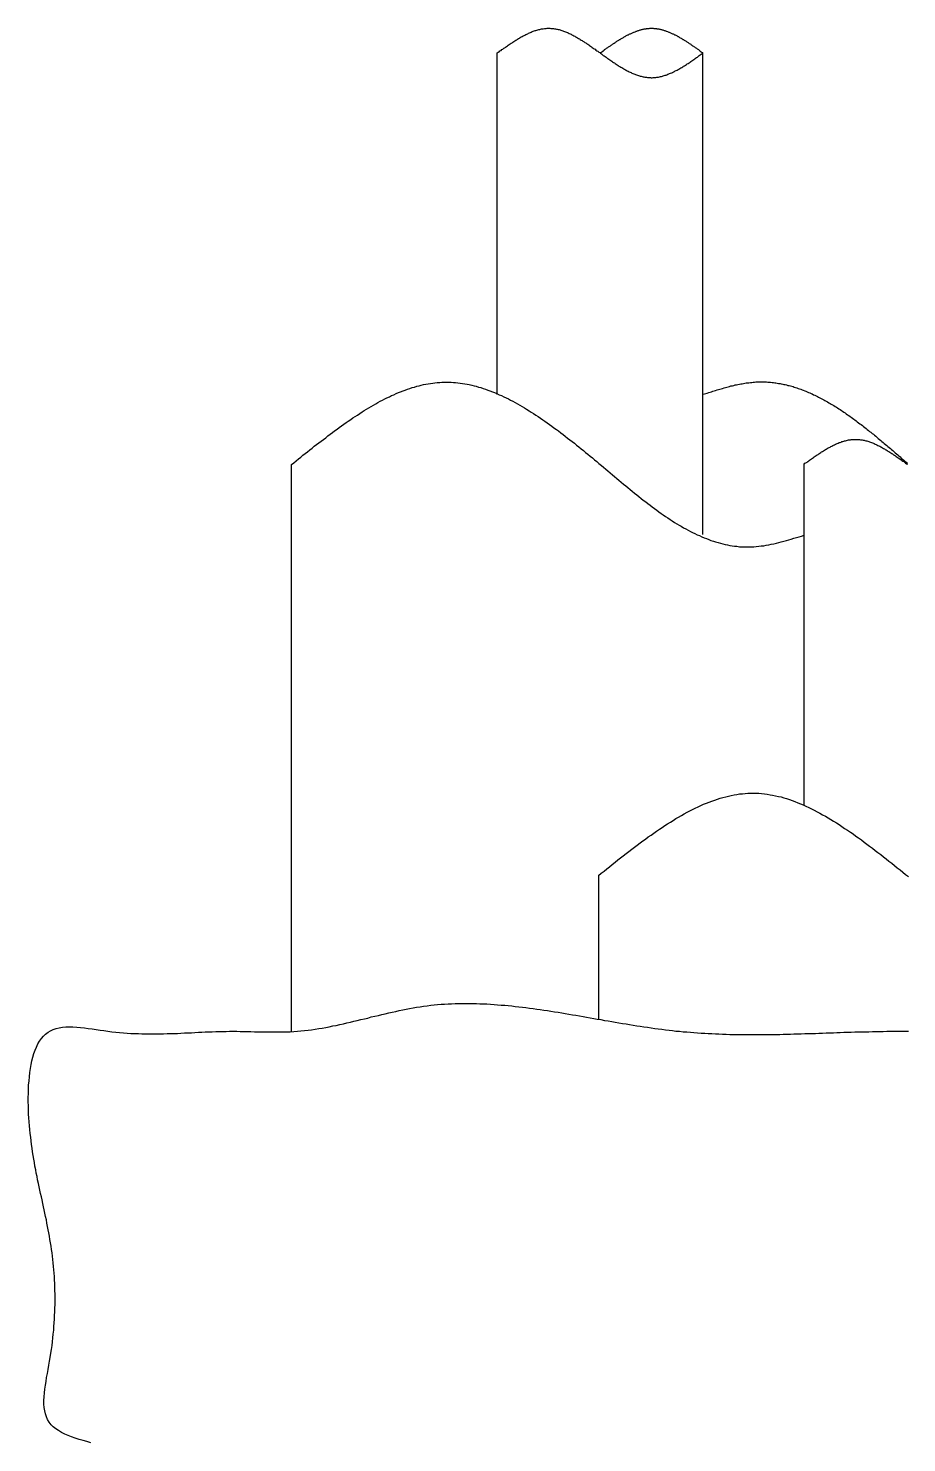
# Model space of a CAD drawing. Extents: x 443 to 1217, y -1921 to -677.
# Drawn here: x 570.58 to 577.51, y -735.54 to -724.38 of the extents above; entities that cross this region are included whole.
import ezdxf

# ---------------------------------------------------------------- set-up
doc = ezdxf.new("R2010")
doc.units = 0
doc.header["$MEASUREMENT"] = 0
doc.layers.add('3', color=8, linetype='CONTINUOUS')
doc.layers.add('5', color=7, linetype='CONTINUOUS')

msp = doc.modelspace()

# ---------------------------------------------------------------- linework, layer by layer
at = {"layer": '3', "color": 3}
for p, q in [((573.395, -732.159), (573.423, -732.153)), ((573.423, -732.153), (573.451, -732.146)), ((573.451, -732.146), (573.478, -732.141)), ((573.478, -732.141), (573.505, -732.134)), ((573.505, -732.134), (573.533, -732.129)), ((573.533, -732.129), (573.561, -732.123)), ((573.561, -732.123), (573.588, -732.118)), ((573.588, -732.118), (573.615, -732.114)), ((573.615, -732.114), (573.643, -732.108)), ((573.643, -732.108), (573.671, -732.104)), ((573.671, -732.104), (573.698, -732.1)), ((573.698, -732.1), (573.725, -732.096)), ((573.725, -732.096), (573.754, -732.093)), ((573.754, -732.093), (573.781, -732.09)), ((573.781, -732.09), (573.809, -732.087)), ((573.809, -732.087), (573.837, -732.085)), ((573.837, -732.085), (573.864, -732.083)), ((573.864, -732.083), (573.892, -732.082)), ((573.892, -732.082), (573.919, -732.08)), ((573.919, -732.08), (573.948, -732.079)), ((573.948, -732.079), (573.975, -732.079)), ((573.975, -732.079), (574.003, -732.078)), ((574.003, -732.078), (574.031, -732.078)), ((574.031, -732.078), (574.059, -732.078)), ((574.059, -732.078), (574.086, -732.079)), ((574.086, -732.079), (574.115, -732.079)), ((574.115, -732.079), (574.143, -732.08)), ((574.143, -732.08), (574.17, -732.081)), ((574.17, -732.081), (574.198, -732.082)), ((574.198, -732.082), (574.226, -732.084)), ((574.226, -732.084), (574.254, -732.086)), ((574.254, -732.086), (574.282, -732.088)), ((574.282, -732.088), (574.31, -732.091)), ((574.31, -732.091), (574.338, -732.093)), ((574.338, -732.093), (574.366, -732.095)), ((574.366, -732.095), (574.395, -732.098)), ((574.395, -732.098), (574.422, -732.102)), ((574.422, -732.102), (574.45, -732.105)), ((574.45, -732.105), (574.479, -732.108)), ((574.479, -732.108), (574.506, -732.111)), ((574.506, -732.111), (574.534, -732.115)), ((574.534, -732.115), (574.562, -732.119)), ((574.562, -732.119), (574.591, -732.122)), ((574.591, -732.122), (574.619, -732.127)), ((574.619, -732.127), (574.646, -732.131)), ((574.646, -732.131), (574.675, -732.135)), ((574.675, -732.135), (574.703, -732.14)), ((574.703, -732.14), (574.731, -732.144)), ((574.731, -732.144), (574.76, -732.148)), ((574.76, -732.148), (574.788, -732.153)), ((574.788, -732.153), (574.815, -732.157)), ((570.822, -732.27), (570.848, -732.266)), ((570.848, -732.266), (570.875, -732.264)), ((570.875, -732.264), (570.903, -732.263)), ((570.903, -732.263), (570.931, -732.264)), ((570.931, -732.264), (570.96, -732.265)), ((570.96, -732.265), (570.99, -732.267)), ((572.927, -732.267), (572.954, -732.262)), ((572.954, -732.262), (572.982, -732.256)), ((572.982, -732.256), (573.009, -732.251)), ((573.009, -732.251), (573.037, -732.244)), ((573.037, -732.244), (573.065, -732.239)), ((573.065, -732.239), (573.092, -732.232)), ((573.092, -732.232), (573.121, -732.226)), ((573.121, -732.226), (573.148, -732.219)), ((573.148, -732.219), (573.175, -732.213)), ((573.175, -732.213), (573.203, -732.206)), ((573.203, -732.206), (573.231, -732.2)), ((573.231, -732.2), (573.258, -732.193)), ((573.258, -732.193), (573.285, -732.185)), ((573.285, -732.185), (573.314, -732.179)), ((573.314, -732.179), (573.341, -732.172)), ((573.341, -732.172), (573.368, -732.166)), ((573.368, -732.166), (573.395, -732.159)), ((574.815, -732.157), (574.844, -732.163)), ((574.844, -732.163), (574.872, -732.167)), ((574.872, -732.167), (574.9, -732.171)), ((574.9, -732.171), (574.929, -732.177)), ((574.929, -732.177), (574.957, -732.181)), ((574.957, -732.181), (574.985, -732.187)), ((574.985, -732.187), (575.013, -732.191)), ((575.013, -732.191), (575.041, -732.196)), ((575.041, -732.196), (575.069, -732.202)), ((575.069, -732.202), (575.098, -732.206)), ((575.098, -732.206), (575.126, -732.212)), ((575.126, -732.212), (575.154, -732.216)), ((575.154, -732.216), (575.183, -732.221)), ((575.183, -732.221), (575.211, -732.226)), ((575.211, -732.226), (575.239, -732.23)), ((575.239, -732.23), (575.268, -732.236)), ((575.268, -732.236), (575.296, -732.24)), ((575.296, -732.24), (575.323, -732.244)), ((575.323, -732.244), (575.352, -732.25)), ((575.352, -732.25), (575.38, -732.254)), ((575.38, -732.254), (575.408, -732.258)), ((575.408, -732.258), (575.437, -732.263)), ((575.437, -732.263), (575.465, -732.266)), ((575.465, -732.266), (575.493, -732.27)), ((570.654, -732.398), (570.667, -732.376)), ((570.667, -732.376), (570.682, -732.355)), ((570.682, -732.355), (570.698, -732.337)), ((570.698, -732.337), (570.715, -732.321)), ((570.715, -732.321), (570.734, -732.306)), ((570.734, -732.306), (570.754, -732.294)), ((570.754, -732.294), (570.775, -732.285)), ((570.775, -732.285), (570.798, -732.276)), ((570.798, -732.276), (570.822, -732.27)), ((570.99, -732.267), (571.021, -732.27)), ((571.021, -732.27), (571.051, -732.275)), ((571.051, -732.275), (571.082, -732.279)), ((571.082, -732.279), (571.113, -732.284)), ((571.113, -732.284), (571.145, -732.288)), ((571.145, -732.288), (571.175, -732.292)), ((571.175, -732.292), (571.207, -732.297)), ((571.207, -732.297), (571.237, -732.301)), ((571.237, -732.301), (571.268, -732.304)), ((571.268, -732.304), (571.298, -732.308)), ((571.298, -732.308), (571.329, -732.31)), ((571.329, -732.31), (571.358, -732.312)), ((571.358, -732.312), (571.388, -732.314)), ((571.388, -732.314), (571.417, -732.315)), ((571.417, -732.315), (571.447, -732.316)), ((571.447, -732.316), (571.475, -732.317)), ((571.475, -732.317), (571.504, -732.318)), ((571.504, -732.318), (571.533, -732.318)), ((571.533, -732.318), (571.561, -732.318)), ((571.561, -732.318), (571.589, -732.318)), ((571.589, -732.318), (571.618, -732.317)), ((571.618, -732.317), (571.645, -732.317)), ((571.645, -732.317), (571.673, -732.316)), ((571.673, -732.316), (571.701, -732.315)), ((571.701, -732.315), (571.729, -732.315)), ((571.729, -732.315), (571.756, -732.314)), ((571.756, -732.314), (571.783, -732.312)), ((571.783, -732.312), (571.811, -732.311)), ((571.811, -732.311), (571.838, -732.31)), ((571.838, -732.31), (571.866, -732.309)), ((571.866, -732.309), (571.893, -732.308)), ((571.893, -732.308), (571.921, -732.305)), ((571.921, -732.305), (571.948, -732.304)), ((571.948, -732.304), (571.975, -732.303)), ((571.975, -732.303), (572.002, -732.302)), ((572.002, -732.302), (572.03, -732.301)), ((572.03, -732.301), (572.057, -732.3)), ((572.057, -732.3), (572.084, -732.3)), ((572.084, -732.3), (572.111, -732.299)), ((572.111, -732.299), (572.139, -732.299)), ((572.139, -732.299), (572.167, -732.298)), ((572.167, -732.298), (572.194, -732.298)), ((572.194, -732.298), (572.223, -732.298)), ((572.223, -732.298), (572.25, -732.299)), ((572.25, -732.299), (572.278, -732.299)), ((572.278, -732.299), (572.307, -732.3)), ((572.307, -732.3), (572.335, -732.3)), ((572.335, -732.3), (572.363, -732.301)), ((572.363, -732.301), (572.39, -732.302)), ((572.39, -732.302), (572.419, -732.302)), ((572.419, -732.302), (572.447, -732.303)), ((572.447, -732.303), (572.475, -732.303)), ((572.475, -732.303), (572.504, -732.303)), ((572.504, -732.303), (572.532, -732.303)), ((572.532, -732.303), (572.56, -732.303)), ((572.56, -732.303), (572.589, -732.303)), ((572.589, -732.303), (572.617, -732.302)), ((572.617, -732.302), (572.645, -732.301)), ((572.645, -732.301), (572.674, -732.3)), ((572.674, -732.3), (572.702, -732.298)), ((572.702, -732.298), (572.73, -732.294)), ((572.73, -732.294), (572.759, -732.292)), ((572.759, -732.292), (572.787, -732.289)), ((572.787, -732.289), (572.814, -732.286)), ((572.814, -732.286), (572.843, -732.281)), ((572.843, -732.281), (572.87, -732.277)), ((572.87, -732.277), (572.898, -732.273)), ((572.898, -732.273), (572.927, -732.267)), ((575.493, -732.27), (575.522, -732.275)), ((575.522, -732.275), (575.55, -732.278)), ((575.55, -732.278), (575.578, -732.282)), ((575.578, -732.282), (575.607, -732.286)), ((575.607, -732.286), (575.635, -732.289)), ((575.635, -732.289), (575.662, -732.292)), ((575.662, -732.292), (575.69, -732.296)), ((575.69, -732.296), (575.719, -732.298)), ((575.719, -732.298), (575.747, -732.301)), ((575.747, -732.301), (575.775, -732.303)), ((575.775, -732.303), (575.804, -732.305)), ((575.804, -732.305), (575.832, -732.308)), ((575.832, -732.308), (575.86, -732.31)), ((575.86, -732.31), (575.889, -732.312)), ((575.889, -732.312), (575.917, -732.313)), ((575.917, -732.313), (575.944, -732.315)), ((575.944, -732.315), (575.973, -732.316)), ((575.973, -732.316), (576.001, -732.317)), ((576.001, -732.317), (576.029, -732.318)), ((576.029, -732.318), (576.058, -732.32)), ((576.058, -732.32), (576.086, -732.321)), ((576.086, -732.321), (576.114, -732.322)), ((576.114, -732.322), (576.143, -732.322)), ((576.143, -732.322), (576.17, -732.323)), ((576.17, -732.323), (576.198, -732.323)), ((576.198, -732.323), (576.227, -732.323)), ((576.227, -732.323), (576.255, -732.324)), ((576.255, -732.324), (576.283, -732.324)), ((576.283, -732.324), (576.312, -732.324)), ((576.312, -732.324), (576.34, -732.324)), ((576.34, -732.324), (576.367, -732.324)), ((576.367, -732.324), (576.396, -732.323)), ((576.396, -732.323), (576.424, -732.323)), ((576.424, -732.323), (576.452, -732.323)), ((576.452, -732.323), (576.481, -732.322)), ((576.481, -732.322), (576.509, -732.322)), ((576.509, -732.322), (576.537, -732.321)), ((576.537, -732.321), (576.564, -732.321)), ((576.564, -732.321), (576.593, -732.32)), ((576.593, -732.32), (576.621, -732.318)), ((576.621, -732.318), (576.649, -732.318)), ((576.649, -732.318), (576.678, -732.317)), ((576.678, -732.317), (576.706, -732.316)), ((576.706, -732.316), (576.734, -732.315)), ((576.734, -732.315), (576.762, -732.314)), ((576.762, -732.314), (576.79, -732.314)), ((576.79, -732.314), (576.818, -732.313)), ((576.818, -732.313), (576.847, -732.312)), ((576.847, -732.312), (576.875, -732.311)), ((576.875, -732.311), (576.903, -732.31)), ((576.903, -732.31), (576.932, -732.309)), ((576.932, -732.309), (576.959, -732.308)), ((576.959, -732.308), (576.987, -732.308)), ((576.987, -732.308), (577.016, -732.306)), ((577.016, -732.306), (577.044, -732.305)), ((577.044, -732.305), (577.072, -732.304)), ((577.072, -732.304), (577.101, -732.303)), ((577.101, -732.303), (577.129, -732.303)), ((577.129, -732.303), (577.157, -732.302)), ((577.157, -732.302), (577.185, -732.301)), ((577.185, -732.301), (577.213, -732.301)), ((577.213, -732.301), (577.241, -732.3)), ((577.241, -732.3), (577.27, -732.3)), ((577.27, -732.3), (577.298, -732.299)), ((577.298, -732.299), (577.326, -732.299)), ((577.326, -732.299), (577.355, -732.298)), ((577.355, -732.298), (577.383, -732.298)), ((577.383, -732.298), (577.411, -732.298)), ((577.411, -732.298), (577.44, -732.298)), ((577.44, -732.298), (577.468, -732.298)), ((577.468, -732.298), (577.495, -732.298)), ((577.495, -732.298), (577.524, -732.298)), ((570.614, -732.503), (570.623, -732.474)), ((570.623, -732.474), (570.633, -732.448)), ((570.633, -732.448), (570.642, -732.422)), ((570.642, -732.422), (570.654, -732.398)), ((570.59, -732.624), (570.596, -732.592)), ((570.596, -732.592), (570.601, -732.561)), ((570.601, -732.561), (570.606, -732.531)), ((570.606, -732.531), (570.614, -732.503)), ((570.581, -732.722), (570.584, -732.689)), ((570.584, -732.689), (570.587, -732.656)), ((570.587, -732.656), (570.59, -732.624)), ((570.578, -732.821), (570.579, -732.788)), ((570.578, -732.854), (570.578, -732.821)), ((570.579, -732.788), (570.58, -732.754)), ((570.58, -732.754), (570.581, -732.722)), ((570.579, -732.886), (570.578, -732.854)), ((570.58, -732.919), (570.579, -732.886)), ((570.581, -732.951), (570.58, -732.919)), ((570.582, -732.982), (570.581, -732.951)), ((570.585, -733.013), (570.582, -732.982)), ((570.588, -733.043), (570.585, -733.013)), ((570.59, -733.074), (570.588, -733.043)), ((570.593, -733.104), (570.59, -733.074)), ((570.597, -733.134), (570.593, -733.104)), ((570.6, -733.163), (570.597, -733.134)), ((570.604, -733.192), (570.6, -733.163)), ((570.608, -733.221), (570.604, -733.192)), ((570.612, -733.25), (570.608, -733.221)), ((570.616, -733.279), (570.612, -733.25)), ((570.622, -733.306), (570.616, -733.279)), ((570.626, -733.334), (570.622, -733.306)), ((570.631, -733.361), (570.626, -733.334)), ((570.637, -733.39), (570.631, -733.361)), ((570.641, -733.417), (570.637, -733.39)), ((570.647, -733.444), (570.641, -733.417)), ((570.652, -733.47), (570.647, -733.444)), ((570.659, -733.498), (570.652, -733.47)), ((570.664, -733.524), (570.659, -733.498)), ((570.67, -733.551), (570.664, -733.524)), ((570.675, -733.577), (570.67, -733.551)), ((570.682, -733.603), (570.675, -733.577)), ((570.687, -733.629), (570.682, -733.603)), ((570.693, -733.656), (570.687, -733.629)), ((570.698, -733.682), (570.693, -733.656)), ((570.703, -733.708), (570.698, -733.682)), ((570.71, -733.734), (570.703, -733.708)), ((570.715, -733.759), (570.71, -733.734)), ((570.721, -733.785), (570.715, -733.759)), ((570.725, -733.811), (570.721, -733.785)), ((570.731, -733.838), (570.725, -733.811)), ((570.736, -733.864), (570.731, -733.838)), ((570.74, -733.889), (570.736, -733.864)), ((570.745, -733.915), (570.74, -733.889)), ((570.749, -733.941), (570.745, -733.915)), ((570.754, -733.967), (570.749, -733.941)), ((570.758, -733.993), (570.754, -733.967)), ((570.761, -734.02), (570.758, -733.993)), ((570.766, -734.046), (570.761, -734.02)), ((570.769, -734.073), (570.766, -734.046)), ((570.772, -734.099), (570.769, -734.073)), ((570.774, -734.125), (570.772, -734.099)), ((570.778, -734.153), (570.774, -734.125)), ((570.78, -734.18), (570.778, -734.153)), ((570.782, -734.206), (570.78, -734.18)), ((570.784, -734.233), (570.782, -734.206)), ((570.785, -734.26), (570.784, -734.233)), ((570.787, -734.288), (570.785, -734.26)), ((570.788, -734.315), (570.787, -734.288)), ((570.788, -734.343), (570.788, -734.315)), ((570.79, -734.371), (570.788, -734.343)), ((570.79, -734.399), (570.79, -734.371)), ((570.787, -734.512), (570.788, -734.483)), ((570.788, -734.483), (570.79, -734.454)), ((570.79, -734.426), (570.79, -734.399)), ((570.79, -734.454), (570.79, -734.426)), ((570.781, -734.628), (570.783, -734.598)), ((570.783, -734.598), (570.785, -734.569)), ((570.785, -734.569), (570.786, -734.541)), ((570.786, -734.541), (570.787, -734.512)), ((570.769, -734.748), (570.772, -734.717)), ((570.772, -734.717), (570.775, -734.688)), ((570.775, -734.688), (570.779, -734.657)), ((570.779, -734.657), (570.781, -734.628)), ((570.757, -734.839), (570.761, -734.809)), ((570.761, -734.809), (570.766, -734.778)), ((570.766, -734.778), (570.769, -734.748)), ((570.735, -734.966), (570.74, -734.933)), ((570.74, -734.933), (570.746, -734.901)), ((570.746, -734.901), (570.751, -734.871)), ((570.751, -734.871), (570.757, -734.839)), ((570.718, -735.06), (570.723, -735.029)), ((570.723, -735.029), (570.73, -734.997)), ((570.73, -734.997), (570.735, -734.966)), ((570.703, -735.182), (570.706, -735.152)), ((570.706, -735.152), (570.709, -735.123)), ((570.709, -735.123), (570.713, -735.091)), ((570.713, -735.091), (570.718, -735.06)), ((570.702, -735.211), (570.703, -735.182)), ((570.702, -735.239), (570.702, -735.211)), ((570.704, -735.266), (570.702, -735.239)), ((570.708, -735.293), (570.704, -735.266)), ((570.713, -735.317), (570.708, -735.293)), ((570.721, -735.341), (570.713, -735.317)), ((570.731, -735.362), (570.721, -735.341)), ((570.744, -735.383), (570.731, -735.362)), ((570.758, -735.402), (570.744, -735.383)), ((570.775, -735.419), (570.758, -735.402)), ((570.795, -735.435), (570.775, -735.419)), ((570.817, -735.449), (570.795, -735.435)), ((570.841, -735.464), (570.817, -735.449)), ((570.866, -735.476), (570.841, -735.464)), ((570.892, -735.488), (570.866, -735.476)), ((570.92, -735.499), (570.892, -735.488)), ((570.949, -735.508), (570.92, -735.499)), ((570.979, -735.518), (570.949, -735.508)), ((571.01, -735.527), (570.979, -735.518)), ((571.04, -735.536), (571.01, -735.527)), ((571.071, -735.544), (571.04, -735.536))]:
    msp.add_line(p, q, dxfattribs=at)
at = {"layer": '5', "color": 7}
for p, q in [((574.461, -724.456), (574.469, -724.452)), ((574.469, -724.452), (574.476, -724.448)), ((574.476, -724.448), (574.483, -724.444)), ((574.483, -724.444), (574.491, -724.44)), ((574.491, -724.44), (574.498, -724.437)), ((574.498, -724.437), (574.505, -724.432)), ((574.505, -724.432), (574.512, -724.429)), ((574.512, -724.429), (574.52, -724.426)), ((574.52, -724.426), (574.527, -724.423)), ((574.527, -724.423), (574.534, -724.419)), ((574.534, -724.419), (574.542, -724.416)), ((574.542, -724.416), (574.548, -724.413)), ((574.548, -724.413), (574.556, -724.41)), ((574.556, -724.41), (574.564, -724.407)), ((574.564, -724.407), (574.571, -724.404)), ((574.571, -724.404), (574.578, -724.402)), ((574.578, -724.402), (574.585, -724.4)), ((574.585, -724.4), (574.593, -724.398)), ((574.593, -724.398), (574.6, -724.395)), ((574.6, -724.395), (574.607, -724.393)), ((574.607, -724.393), (574.615, -724.392)), ((574.615, -724.392), (574.621, -724.39)), ((574.621, -724.39), (574.629, -724.389)), ((574.629, -724.389), (574.637, -724.388)), ((574.637, -724.388), (574.643, -724.387)), ((574.643, -724.387), (574.651, -724.386)), ((574.651, -724.386), (574.658, -724.384)), ((574.658, -724.384), (574.665, -724.384)), ((574.665, -724.384), (574.673, -724.383)), ((574.673, -724.383), (574.68, -724.383)), ((574.68, -724.383), (574.687, -724.383)), ((574.687, -724.383), (574.694, -724.383)), ((574.694, -724.383), (574.702, -724.384)), ((574.702, -724.384), (574.709, -724.384)), ((574.709, -724.384), (574.716, -724.386)), ((574.716, -724.386), (574.724, -724.386)), ((574.724, -724.386), (574.73, -724.387)), ((574.73, -724.387), (574.738, -724.388)), ((574.738, -724.388), (574.746, -724.39)), ((574.746, -724.39), (574.752, -724.391)), ((574.752, -724.391), (574.76, -724.393)), ((574.76, -724.393), (574.767, -724.394)), ((574.767, -724.394), (574.775, -724.396)), ((574.775, -724.396), (574.782, -724.399)), ((574.782, -724.399), (574.789, -724.401)), ((574.789, -724.401), (574.797, -724.403)), ((574.797, -724.403), (574.803, -724.406)), ((574.803, -724.406), (574.811, -724.408)), ((574.811, -724.408), (574.819, -724.412)), ((574.819, -724.412), (574.825, -724.414)), ((574.825, -724.414), (574.833, -724.417)), ((574.833, -724.417), (574.84, -724.42)), ((574.84, -724.42), (574.847, -724.424)), ((574.847, -724.424), (574.855, -724.427)), ((574.855, -724.427), (574.862, -724.43)), ((574.862, -724.43), (574.869, -724.435)), ((574.869, -724.435), (574.876, -724.438)), ((574.876, -724.438), (574.884, -724.442)), ((574.884, -724.442), (574.891, -724.446)), ((574.891, -724.446), (574.898, -724.45)), ((574.898, -724.45), (574.906, -724.454)), ((575.275, -724.455), (575.28, -724.452)), ((575.28, -724.452), (575.285, -724.449)), ((575.285, -724.449), (575.29, -724.447)), ((575.29, -724.447), (575.295, -724.443)), ((575.295, -724.443), (575.3, -724.441)), ((575.3, -724.441), (575.306, -724.438)), ((575.306, -724.438), (575.31, -724.436)), ((575.31, -724.436), (575.316, -724.434)), ((575.316, -724.434), (575.321, -724.43)), ((575.321, -724.43), (575.326, -724.428)), ((575.326, -724.428), (575.331, -724.426)), ((575.331, -724.426), (575.336, -724.424)), ((575.336, -724.424), (575.342, -724.422)), ((575.342, -724.422), (575.346, -724.418)), ((575.346, -724.418), (575.352, -724.416)), ((575.352, -724.416), (575.357, -724.414)), ((575.357, -724.414), (575.361, -724.413)), ((575.361, -724.413), (575.367, -724.411)), ((575.367, -724.411), (575.372, -724.408)), ((575.372, -724.408), (575.377, -724.406)), ((575.377, -724.406), (575.382, -724.405)), ((575.382, -724.405), (575.387, -724.403)), ((575.387, -724.403), (575.392, -724.401)), ((575.392, -724.401), (575.397, -724.4)), ((575.397, -724.4), (575.403, -724.399)), ((575.403, -724.399), (575.407, -724.396)), ((575.407, -724.396), (575.413, -724.395)), ((575.413, -724.395), (575.418, -724.394)), ((575.418, -724.394), (575.422, -724.392)), ((575.422, -724.392), (575.428, -724.391)), ((575.428, -724.391), (575.433, -724.39)), ((575.433, -724.39), (575.439, -724.389)), ((575.439, -724.389), (575.443, -724.389)), ((575.443, -724.389), (575.449, -724.388)), ((575.449, -724.388), (575.454, -724.387)), ((575.454, -724.387), (575.458, -724.386)), ((575.458, -724.386), (575.464, -724.386)), ((575.464, -724.386), (575.469, -724.384)), ((575.469, -724.384), (575.474, -724.384)), ((575.474, -724.384), (575.479, -724.384)), ((575.479, -724.384), (575.484, -724.383)), ((575.484, -724.383), (575.489, -724.383)), ((575.489, -724.383), (575.494, -724.383)), ((575.494, -724.383), (575.5, -724.383)), ((575.5, -724.383), (575.504, -724.383)), ((575.504, -724.383), (575.51, -724.383)), ((575.51, -724.383), (575.515, -724.384)), ((575.515, -724.384), (575.519, -724.384)), ((575.519, -724.384), (575.525, -724.384)), ((575.525, -724.384), (575.53, -724.386)), ((575.53, -724.386), (575.536, -724.386)), ((575.536, -724.386), (575.54, -724.387)), ((575.54, -724.387), (575.545, -724.388)), ((575.545, -724.388), (575.551, -724.389)), ((575.551, -724.389), (575.555, -724.389)), ((575.555, -724.389), (575.561, -724.39)), ((575.561, -724.39), (575.566, -724.391)), ((575.566, -724.391), (575.571, -724.392)), ((575.571, -724.392), (575.576, -724.394)), ((575.576, -724.394), (575.581, -724.395)), ((575.581, -724.395), (575.586, -724.396)), ((575.586, -724.396), (575.591, -724.399)), ((575.591, -724.399), (575.597, -724.4)), ((575.597, -724.4), (575.601, -724.401)), ((575.601, -724.401), (575.607, -724.403)), ((575.607, -724.403), (575.612, -724.405)), ((575.612, -724.405), (575.616, -724.406)), ((575.616, -724.406), (575.622, -724.408)), ((575.622, -724.408), (575.627, -724.411)), ((575.627, -724.411), (575.633, -724.413)), ((575.633, -724.413), (575.637, -724.414)), ((575.637, -724.414), (575.642, -724.416)), ((575.642, -724.416), (575.648, -724.418)), ((575.648, -724.418), (575.652, -724.422)), ((575.652, -724.422), (575.658, -724.424)), ((575.658, -724.424), (575.663, -724.426)), ((575.663, -724.426), (575.668, -724.428)), ((575.668, -724.428), (575.673, -724.43)), ((575.673, -724.43), (575.678, -724.434)), ((575.678, -724.434), (575.683, -724.436)), ((575.683, -724.436), (575.688, -724.438)), ((575.688, -724.438), (575.694, -724.441)), ((575.694, -724.441), (575.698, -724.443)), ((575.698, -724.443), (575.704, -724.447)), ((575.704, -724.447), (575.709, -724.449)), ((575.709, -724.449), (575.713, -724.452)), ((575.713, -724.452), (575.719, -724.455)), ((574.294, -724.568), (574.301, -724.562)), ((574.301, -724.562), (574.309, -724.558)), ((574.309, -724.558), (574.316, -724.552)), ((574.316, -724.552), (574.323, -724.547)), ((574.323, -724.547), (574.33, -724.541)), ((574.33, -724.541), (574.338, -724.537)), ((574.338, -724.537), (574.345, -724.532)), ((574.345, -724.532), (574.352, -724.526)), ((574.352, -724.526), (574.36, -724.522)), ((574.36, -724.522), (574.366, -724.516)), ((574.366, -724.516), (574.374, -724.511)), ((574.374, -724.511), (574.382, -724.507)), ((574.382, -724.507), (574.389, -724.501)), ((574.389, -724.501), (574.396, -724.497)), ((574.396, -724.497), (574.403, -724.492)), ((574.403, -724.492), (574.411, -724.487)), ((574.411, -724.487), (574.418, -724.483)), ((574.418, -724.483), (574.425, -724.478)), ((574.425, -724.478), (574.433, -724.474)), ((574.433, -724.474), (574.439, -724.469)), ((574.439, -724.469), (574.447, -724.465)), ((574.447, -724.465), (574.455, -724.461)), ((574.455, -724.461), (574.461, -724.456)), ((574.906, -724.454), (574.912, -724.459)), ((574.912, -724.459), (574.92, -724.463)), ((574.92, -724.463), (574.928, -724.467)), ((574.928, -724.467), (574.934, -724.472)), ((574.934, -724.472), (574.942, -724.476)), ((574.942, -724.476), (574.949, -724.48)), ((574.949, -724.48), (574.956, -724.485)), ((574.956, -724.485), (574.964, -724.489)), ((574.964, -724.489), (574.971, -724.495)), ((574.971, -724.495), (574.979, -724.499)), ((574.979, -724.499), (574.985, -724.504)), ((574.985, -724.504), (574.993, -724.509)), ((574.993, -724.509), (575.001, -724.514)), ((575.001, -724.514), (575.007, -724.519)), ((575.007, -724.519), (575.015, -724.524)), ((575.015, -724.524), (575.022, -724.529)), ((575.022, -724.529), (575.029, -724.534)), ((575.029, -724.534), (575.037, -724.539)), ((575.037, -724.539), (575.044, -724.545)), ((575.044, -724.545), (575.051, -724.549)), ((575.051, -724.549), (575.058, -724.555)), ((575.058, -724.555), (575.066, -724.56)), ((575.066, -724.56), (575.073, -724.565)), ((575.073, -724.565), (575.08, -724.571)), ((575.106, -724.568), (575.112, -724.563)), ((575.112, -724.563), (575.116, -724.56)), ((575.116, -724.56), (575.122, -724.557)), ((575.122, -724.557), (575.127, -724.552)), ((575.127, -724.552), (575.132, -724.549)), ((575.132, -724.549), (575.137, -724.546)), ((575.137, -724.546), (575.142, -724.541)), ((575.142, -724.541), (575.148, -724.538)), ((575.148, -724.538), (575.152, -724.535)), ((575.152, -724.535), (575.158, -724.531)), ((575.158, -724.531), (575.163, -724.527)), ((575.163, -724.527), (575.167, -724.524)), ((575.167, -724.524), (575.173, -724.521)), ((575.173, -724.521), (575.178, -724.516)), ((575.178, -724.516), (575.183, -724.513)), ((575.183, -724.513), (575.188, -724.51)), ((575.188, -724.51), (575.193, -724.507)), ((575.193, -724.507), (575.198, -724.503)), ((575.198, -724.503), (575.203, -724.5)), ((575.203, -724.5), (575.209, -724.496)), ((575.209, -724.496), (575.213, -724.492)), ((575.213, -724.492), (575.219, -724.489)), ((575.219, -724.489), (575.224, -724.486)), ((575.224, -724.486), (575.229, -724.483)), ((575.229, -724.483), (575.234, -724.479)), ((575.234, -724.479), (575.239, -724.476)), ((575.239, -724.476), (575.245, -724.473)), ((575.245, -724.473), (575.249, -724.471)), ((575.249, -724.471), (575.255, -724.467)), ((575.255, -724.467), (575.26, -724.464)), ((575.26, -724.464), (575.264, -724.461)), ((575.264, -724.461), (575.27, -724.458)), ((575.27, -724.458), (575.275, -724.455)), ((575.719, -724.455), (575.724, -724.458)), ((575.724, -724.458), (575.73, -724.461)), ((575.73, -724.461), (575.734, -724.464)), ((575.734, -724.464), (575.739, -724.467)), ((575.739, -724.467), (575.745, -724.471)), ((575.745, -724.471), (575.749, -724.473)), ((575.749, -724.473), (575.755, -724.476)), ((575.755, -724.476), (575.76, -724.479)), ((575.76, -724.479), (575.765, -724.483)), ((575.765, -724.483), (575.77, -724.486)), ((575.77, -724.486), (575.775, -724.489)), ((575.775, -724.489), (575.78, -724.492)), ((575.78, -724.492), (575.785, -724.496)), ((575.785, -724.496), (575.791, -724.5)), ((575.791, -724.5), (575.795, -724.503)), ((575.795, -724.503), (575.801, -724.507)), ((575.801, -724.507), (575.806, -724.51)), ((575.806, -724.51), (575.81, -724.513)), ((575.81, -724.513), (575.816, -724.516)), ((575.816, -724.516), (575.821, -724.521)), ((575.821, -724.521), (575.827, -724.524)), ((575.827, -724.524), (575.831, -724.527)), ((575.831, -724.527), (575.836, -724.531)), ((575.836, -724.531), (575.842, -724.535)), ((575.842, -724.535), (575.846, -724.538)), ((575.846, -724.538), (575.852, -724.541)), ((575.852, -724.541), (575.857, -724.546)), ((575.857, -724.546), (575.862, -724.549)), ((575.862, -724.549), (575.867, -724.552)), ((575.867, -724.552), (575.872, -724.557)), ((575.872, -724.557), (575.877, -724.56)), ((575.877, -724.56), (575.882, -724.563)), ((575.882, -724.563), (575.888, -724.568)), ((574.279, -724.578), (574.287, -724.573)), ((574.287, -724.573), (574.294, -724.568)), ((575.08, -724.571), (575.088, -724.575)), ((575.088, -724.575), (575.094, -724.581)), ((575.091, -724.578), (575.096, -724.574)), ((575.094, -724.581), (575.102, -724.586)), ((575.096, -724.574), (575.101, -724.571)), ((575.101, -724.571), (575.106, -724.568)), ((575.102, -724.586), (575.11, -724.592)), ((575.11, -724.592), (575.116, -724.597)), ((575.116, -724.597), (575.124, -724.601)), ((575.124, -724.601), (575.131, -724.607)), ((575.131, -724.607), (575.138, -724.612)), ((575.138, -724.612), (575.146, -724.618)), ((575.146, -724.618), (575.153, -724.622)), ((575.153, -724.622), (575.161, -724.628)), ((575.161, -724.628), (575.167, -724.633)), ((575.167, -724.633), (575.175, -724.637)), ((575.175, -724.637), (575.183, -724.643)), ((575.183, -724.643), (575.189, -724.647)), ((575.189, -724.647), (575.197, -724.653)), ((575.197, -724.653), (575.204, -724.657)), ((575.204, -724.657), (575.211, -724.662)), ((575.211, -724.662), (575.219, -724.667)), ((575.219, -724.667), (575.226, -724.672)), ((575.226, -724.672), (575.233, -724.677)), ((575.233, -724.677), (575.24, -724.681)), ((575.757, -724.679), (575.765, -724.674)), ((575.765, -724.674), (575.772, -724.669)), ((575.772, -724.669), (575.779, -724.665)), ((575.779, -724.665), (575.786, -724.66)), ((575.786, -724.66), (575.794, -724.655)), ((575.794, -724.655), (575.801, -724.65)), ((575.801, -724.65), (575.808, -724.645)), ((575.808, -724.645), (575.816, -724.641)), ((575.816, -724.641), (575.822, -724.635)), ((575.822, -724.635), (575.83, -724.63)), ((575.83, -724.63), (575.838, -724.625)), ((575.838, -724.625), (575.844, -724.62)), ((575.844, -724.62), (575.852, -724.614)), ((575.852, -724.614), (575.859, -724.61)), ((575.859, -724.61), (575.866, -724.605)), ((575.866, -724.605), (575.874, -724.599)), ((575.874, -724.599), (575.881, -724.594)), ((575.881, -724.594), (575.888, -724.588)), ((575.888, -724.568), (575.892, -724.571)), ((575.888, -724.588), (575.895, -724.584)), ((575.892, -724.571), (575.898, -724.574)), ((575.895, -724.584), (575.903, -724.578)), ((575.898, -724.574), (575.903, -724.578)), ((575.24, -724.681), (575.248, -724.685)), ((575.248, -724.685), (575.255, -724.69)), ((575.255, -724.69), (575.262, -724.694)), ((575.262, -724.694), (575.27, -724.698)), ((575.27, -724.698), (575.276, -724.703)), ((575.276, -724.703), (575.284, -724.707)), ((575.284, -724.707), (575.292, -724.71)), ((575.292, -724.71), (575.298, -724.715)), ((575.298, -724.715), (575.306, -724.718)), ((575.306, -724.718), (575.313, -724.722)), ((575.313, -724.722), (575.32, -724.726)), ((575.32, -724.726), (575.328, -724.729)), ((575.328, -724.729), (575.335, -724.733)), ((575.335, -724.733), (575.342, -724.737)), ((575.342, -724.737), (575.349, -724.739)), ((575.349, -724.739), (575.357, -724.742)), ((575.357, -724.742), (575.365, -724.745)), ((575.365, -724.745), (575.371, -724.748)), ((575.371, -724.748), (575.379, -724.751)), ((575.379, -724.751), (575.386, -724.753)), ((575.386, -724.753), (575.393, -724.756)), ((575.393, -724.756), (575.401, -724.758)), ((575.401, -724.758), (575.408, -724.76)), ((575.408, -724.76), (575.415, -724.762)), ((575.415, -724.762), (575.422, -724.764)), ((575.422, -724.764), (575.43, -724.766)), ((575.43, -724.766), (575.437, -724.767)), ((575.437, -724.767), (575.444, -724.768)), ((575.444, -724.768), (575.452, -724.769)), ((575.452, -724.769), (575.458, -724.77)), ((575.458, -724.77), (575.466, -724.771)), ((575.466, -724.771), (575.474, -724.772)), ((575.474, -724.772), (575.48, -724.772)), ((575.48, -724.772), (575.488, -724.772)), ((575.488, -724.772), (575.495, -724.774)), ((575.495, -724.774), (575.502, -724.774)), ((575.502, -724.774), (575.51, -724.772)), ((575.51, -724.772), (575.517, -724.772)), ((575.517, -724.772), (575.524, -724.771)), ((575.524, -724.771), (575.531, -724.771)), ((575.531, -724.771), (575.539, -724.77)), ((575.539, -724.77), (575.545, -724.769)), ((575.545, -724.769), (575.553, -724.768)), ((575.553, -724.768), (575.561, -724.766)), ((575.561, -724.766), (575.568, -724.765)), ((575.568, -724.765), (575.575, -724.763)), ((575.575, -724.763), (575.583, -724.762)), ((575.583, -724.762), (575.59, -724.759)), ((575.59, -724.759), (575.597, -724.757)), ((575.597, -724.757), (575.604, -724.754)), ((575.604, -724.754), (575.612, -724.752)), ((575.612, -724.752), (575.619, -724.75)), ((575.619, -724.75), (575.626, -724.746)), ((575.626, -724.746), (575.634, -724.744)), ((575.634, -724.744), (575.64, -724.741)), ((575.64, -724.741), (575.648, -724.738)), ((575.648, -724.738), (575.656, -724.734)), ((575.656, -724.734), (575.662, -724.731)), ((575.662, -724.731), (575.67, -724.728)), ((575.67, -724.728), (575.677, -724.725)), ((575.677, -724.725), (575.684, -724.72)), ((575.684, -724.72), (575.692, -724.717)), ((575.692, -724.717), (575.699, -724.713)), ((575.699, -724.713), (575.706, -724.709)), ((575.706, -724.709), (575.713, -724.705)), ((575.713, -724.705), (575.721, -724.701)), ((575.721, -724.701), (575.728, -724.696)), ((575.728, -724.696), (575.735, -724.692)), ((575.735, -724.692), (575.743, -724.687)), ((575.743, -724.687), (575.75, -724.683)), ((575.75, -724.683), (575.757, -724.679)), ((573.536, -727.244), (573.553, -727.238)), ((573.553, -727.238), (573.572, -727.231)), ((573.572, -727.231), (573.589, -727.225)), ((573.589, -727.225), (573.608, -727.219)), ((573.608, -727.219), (573.625, -727.214)), ((573.625, -727.214), (573.644, -727.208)), ((573.644, -727.208), (573.662, -727.204)), ((573.662, -727.204), (573.68, -727.2)), ((573.68, -727.2), (573.698, -727.195)), ((573.698, -727.195), (573.716, -727.192)), ((573.716, -727.192), (573.734, -727.189)), ((573.734, -727.189), (573.752, -727.185)), ((573.752, -727.185), (573.77, -727.183)), ((573.77, -727.183), (573.788, -727.181)), ((573.788, -727.181), (573.806, -727.179)), ((573.806, -727.179), (573.825, -727.178)), ((573.825, -727.178), (573.842, -727.177)), ((573.842, -727.177), (573.861, -727.176)), ((573.861, -727.176), (573.878, -727.176)), ((573.878, -727.176), (573.897, -727.176)), ((573.897, -727.176), (573.915, -727.177)), ((573.915, -727.177), (573.933, -727.178)), ((573.933, -727.178), (573.951, -727.179)), ((573.951, -727.179), (573.969, -727.181)), ((573.969, -727.181), (573.987, -727.183)), ((573.987, -727.183), (574.006, -727.185)), ((574.006, -727.185), (574.023, -727.189)), ((574.023, -727.189), (574.042, -727.192)), ((574.042, -727.192), (574.059, -727.195)), ((574.059, -727.195), (574.078, -727.2)), ((574.078, -727.2), (574.096, -727.204)), ((574.096, -727.204), (574.113, -727.208)), ((574.113, -727.208), (574.132, -727.214)), ((574.132, -727.214), (574.151, -727.219)), ((574.151, -727.219), (574.168, -727.225)), ((574.168, -727.225), (574.186, -727.231)), ((574.186, -727.231), (574.204, -727.238)), ((574.204, -727.238), (574.222, -727.244)), ((575.991, -727.244), (576.003, -727.241)), ((576.003, -727.241), (576.014, -727.237)), ((576.014, -727.237), (576.025, -727.233)), ((576.025, -727.233), (576.036, -727.23)), ((576.036, -727.23), (576.047, -727.228)), ((576.047, -727.228), (576.058, -727.225)), ((576.058, -727.225), (576.069, -727.221)), ((576.069, -727.221), (576.081, -727.218)), ((576.081, -727.218), (576.092, -727.215)), ((576.092, -727.215), (576.102, -727.213)), ((576.102, -727.213), (576.113, -727.209)), ((576.113, -727.209), (576.124, -727.206)), ((576.124, -727.206), (576.135, -727.204)), ((576.135, -727.204), (576.146, -727.202)), ((576.146, -727.202), (576.157, -727.198)), ((576.157, -727.198), (576.168, -727.196)), ((576.168, -727.196), (576.179, -727.194)), ((576.179, -727.194), (576.191, -727.192)), ((576.191, -727.192), (576.202, -727.19)), ((576.202, -727.19), (576.212, -727.188)), ((576.212, -727.188), (576.223, -727.185)), ((576.223, -727.185), (576.234, -727.184)), ((576.234, -727.184), (576.245, -727.182)), ((576.245, -727.182), (576.256, -727.181)), ((576.256, -727.181), (576.266, -727.18)), ((576.266, -727.18), (576.277, -727.179)), ((576.277, -727.179), (576.288, -727.178)), ((576.288, -727.178), (576.299, -727.177)), ((576.299, -727.177), (576.309, -727.176)), ((576.309, -727.176), (576.32, -727.174)), ((576.32, -727.174), (576.331, -727.174)), ((576.331, -727.174), (576.342, -727.173)), ((576.342, -727.173), (576.352, -727.173)), ((576.352, -727.173), (576.363, -727.173)), ((576.363, -727.173), (576.374, -727.173)), ((576.374, -727.173), (576.385, -727.173)), ((576.385, -727.173), (576.394, -727.174)), ((576.394, -727.174), (576.405, -727.174)), ((576.405, -727.174), (576.416, -727.176)), ((576.416, -727.176), (576.427, -727.176)), ((576.427, -727.176), (576.437, -727.177)), ((576.437, -727.177), (576.448, -727.178)), ((576.448, -727.178), (576.459, -727.179)), ((576.459, -727.179), (576.469, -727.18)), ((576.469, -727.18), (576.479, -727.182)), ((576.479, -727.182), (576.489, -727.183)), ((576.489, -727.183), (576.5, -727.185)), ((576.5, -727.185), (576.511, -727.186)), ((576.511, -727.186), (576.521, -727.189)), ((576.521, -727.189), (576.532, -727.191)), ((576.532, -727.191), (576.542, -727.193)), ((576.542, -727.193), (576.552, -727.195)), ((576.552, -727.195), (576.562, -727.197)), ((576.562, -727.197), (576.573, -727.201)), ((576.573, -727.201), (576.583, -727.203)), ((576.583, -727.203), (576.594, -727.206)), ((576.594, -727.206), (576.604, -727.208)), ((576.604, -727.208), (576.614, -727.211)), ((576.614, -727.211), (576.624, -727.215)), ((576.624, -727.215), (576.634, -727.218)), ((576.634, -727.218), (576.645, -727.221)), ((576.645, -727.221), (576.655, -727.225)), ((576.655, -727.225), (576.665, -727.228)), ((576.665, -727.228), (576.676, -727.232)), ((576.676, -727.232), (576.685, -727.235)), ((576.685, -727.235), (576.695, -727.24)), ((576.695, -727.24), (576.706, -727.243)), ((576.706, -727.243), (576.716, -727.247)), ((573.302, -727.358), (573.32, -727.347)), ((573.32, -727.347), (573.338, -727.337)), ((573.338, -727.337), (573.356, -727.327)), ((573.356, -727.327), (573.373, -727.318)), ((573.373, -727.318), (573.392, -727.308)), ((573.392, -727.308), (573.409, -727.3)), ((573.409, -727.3), (573.428, -727.291)), ((573.428, -727.291), (573.445, -727.282)), ((573.445, -727.282), (573.464, -727.275)), ((573.464, -727.275), (573.481, -727.266)), ((573.481, -727.266), (573.5, -727.258)), ((573.5, -727.258), (573.517, -727.252)), ((573.517, -727.252), (573.536, -727.244)), ((574.222, -727.244), (574.241, -727.252)), ((574.241, -727.252), (574.258, -727.258)), ((574.258, -727.258), (574.277, -727.266)), ((574.277, -727.266), (574.294, -727.275)), ((574.294, -727.275), (574.313, -727.282)), ((574.313, -727.282), (574.331, -727.291)), ((574.331, -727.291), (574.349, -727.3)), ((574.349, -727.3), (574.367, -727.308)), ((574.367, -727.308), (574.385, -727.318)), ((574.385, -727.318), (574.403, -727.327)), ((574.403, -727.327), (574.422, -727.337)), ((574.422, -727.337), (574.439, -727.348)), ((574.439, -727.348), (574.458, -727.358)), ((575.903, -727.271), (575.914, -727.268)), ((575.914, -727.268), (575.925, -727.265)), ((575.925, -727.265), (575.936, -727.262)), ((575.936, -727.262), (575.948, -727.257)), ((575.948, -727.257), (575.959, -727.254)), ((575.959, -727.254), (575.969, -727.251)), ((575.969, -727.251), (575.98, -727.247)), ((575.98, -727.247), (575.991, -727.244)), ((576.716, -727.247), (576.726, -727.252)), ((576.726, -727.252), (576.736, -727.256)), ((576.736, -727.256), (576.746, -727.261)), ((576.746, -727.261), (576.756, -727.265)), ((576.756, -727.265), (576.766, -727.269)), ((576.766, -727.269), (576.776, -727.275)), ((576.776, -727.275), (576.787, -727.279)), ((576.787, -727.279), (576.797, -727.283)), ((576.797, -727.283), (576.806, -727.289)), ((576.806, -727.289), (576.816, -727.294)), ((576.816, -727.294), (576.826, -727.299)), ((576.826, -727.299), (576.837, -727.304)), ((576.837, -727.304), (576.847, -727.31)), ((576.847, -727.31), (576.857, -727.315)), ((576.857, -727.315), (576.866, -727.32)), ((576.866, -727.32), (576.876, -727.326)), ((576.876, -727.326), (576.886, -727.331)), ((576.886, -727.331), (576.896, -727.338)), ((576.896, -727.338), (576.906, -727.343)), ((576.906, -727.343), (576.915, -727.349)), ((576.915, -727.349), (576.926, -727.355)), ((576.926, -727.355), (576.936, -727.361)), ((573.123, -727.471), (573.14, -727.458)), ((573.14, -727.458), (573.159, -727.446)), ((573.159, -727.446), (573.176, -727.435)), ((573.176, -727.435), (573.194, -727.423)), ((573.194, -727.423), (573.212, -727.411)), ((573.212, -727.411), (573.23, -727.4)), ((573.23, -727.4), (573.248, -727.389)), ((573.248, -727.389), (573.266, -727.378)), ((573.266, -727.378), (573.284, -727.367)), ((573.284, -727.367), (573.302, -727.358)), ((574.458, -727.358), (574.475, -727.368)), ((574.475, -727.368), (574.494, -727.378)), ((574.494, -727.378), (574.511, -727.389)), ((574.511, -727.389), (574.53, -727.401)), ((574.53, -727.401), (574.547, -727.412)), ((574.547, -727.412), (574.566, -727.424)), ((574.566, -727.424), (574.583, -727.435)), ((574.583, -727.435), (574.602, -727.447)), ((574.602, -727.447), (574.62, -727.459)), ((574.62, -727.459), (574.638, -727.472)), ((576.936, -727.361), (576.946, -727.367)), ((576.946, -727.367), (576.956, -727.374)), ((576.956, -727.374), (576.966, -727.379)), ((576.966, -727.379), (576.975, -727.386)), ((576.975, -727.386), (576.985, -727.392)), ((576.985, -727.392), (576.995, -727.399)), ((576.995, -727.399), (577.005, -727.405)), ((577.005, -727.405), (577.015, -727.412)), ((577.015, -727.412), (577.024, -727.419)), ((577.024, -727.419), (577.034, -727.425)), ((577.034, -727.425), (577.044, -727.433)), ((577.044, -727.433), (577.054, -727.439)), ((577.054, -727.439), (577.064, -727.446)), ((577.064, -727.446), (577.073, -727.453)), ((577.073, -727.453), (577.083, -727.46)), ((577.083, -727.46), (577.093, -727.468)), ((572.96, -727.586), (572.979, -727.573)), ((572.979, -727.573), (572.996, -727.559)), ((572.996, -727.559), (573.015, -727.546)), ((573.015, -727.546), (573.032, -727.533)), ((573.032, -727.533), (573.051, -727.521)), ((573.051, -727.521), (573.068, -727.508)), ((573.068, -727.508), (573.087, -727.495)), ((573.087, -727.495), (573.104, -727.483)), ((573.104, -727.483), (573.123, -727.471)), ((574.638, -727.472), (574.655, -727.484)), ((574.655, -727.484), (574.674, -727.497)), ((574.674, -727.497), (574.691, -727.509)), ((574.691, -727.509), (574.71, -727.522)), ((574.71, -727.522), (574.727, -727.535)), ((574.727, -727.535), (574.746, -727.548)), ((574.746, -727.548), (574.763, -727.561)), ((574.763, -727.561), (574.782, -727.575)), ((574.782, -727.575), (574.799, -727.589)), ((577.093, -727.468), (577.102, -727.474)), ((577.102, -727.474), (577.112, -727.482)), ((577.112, -727.482), (577.121, -727.488)), ((577.121, -727.488), (577.131, -727.496)), ((577.131, -727.496), (577.141, -727.504)), ((577.141, -727.504), (577.151, -727.511)), ((577.151, -727.511), (577.161, -727.518)), ((577.161, -727.518), (577.17, -727.525)), ((577.17, -727.525), (577.18, -727.533)), ((577.18, -727.533), (577.19, -727.541)), ((577.19, -727.541), (577.199, -727.548)), ((577.199, -727.548), (577.209, -727.556)), ((577.209, -727.556), (577.218, -727.564)), ((577.218, -727.564), (577.228, -727.571)), ((577.228, -727.571), (577.238, -727.58)), ((572.818, -727.696), (572.835, -727.682)), ((572.835, -727.682), (572.854, -727.668)), ((572.854, -727.668), (572.871, -727.655)), ((572.871, -727.655), (572.89, -727.641)), ((572.89, -727.641), (572.907, -727.627)), ((572.907, -727.627), (572.926, -727.614)), ((572.926, -727.614), (572.943, -727.599)), ((572.943, -727.599), (572.96, -727.586)), ((574.799, -727.589), (574.816, -727.603)), ((574.816, -727.603), (574.835, -727.617)), ((574.835, -727.617), (574.852, -727.63)), ((574.852, -727.63), (574.87, -727.644)), ((574.87, -727.644), (574.888, -727.658)), ((574.888, -727.658), (574.906, -727.672)), ((574.906, -727.672), (574.923, -727.687)), ((574.923, -727.687), (574.942, -727.701)), ((576.898, -727.691), (576.906, -727.688)), ((576.906, -727.688), (576.912, -727.683)), ((576.912, -727.683), (576.92, -727.68)), ((576.92, -727.68), (576.927, -727.676)), ((576.927, -727.676), (576.934, -727.672)), ((576.934, -727.672), (576.942, -727.669)), ((576.942, -727.669), (576.949, -727.666)), ((576.949, -727.666), (576.956, -727.663)), ((576.956, -727.663), (576.963, -727.659)), ((576.963, -727.659), (576.971, -727.656)), ((576.971, -727.656), (576.978, -727.653)), ((576.978, -727.653), (576.985, -727.651)), ((576.985, -727.651), (576.993, -727.649)), ((576.993, -727.649), (576.999, -727.645)), ((576.999, -727.645), (577.007, -727.643)), ((577.007, -727.643), (577.015, -727.641)), ((577.015, -727.641), (577.021, -727.639)), ((577.021, -727.639), (577.029, -727.638)), ((577.029, -727.638), (577.036, -727.635)), ((577.036, -727.635), (577.043, -727.633)), ((577.043, -727.633), (577.051, -727.632)), ((577.051, -727.632), (577.058, -727.631)), ((577.058, -727.631), (577.066, -727.63)), ((577.066, -727.63), (577.072, -727.629)), ((577.072, -727.629), (577.08, -727.628)), ((577.08, -727.628), (577.088, -727.628)), ((577.088, -727.628), (577.094, -727.627)), ((577.094, -727.627), (577.102, -727.627)), ((577.102, -727.627), (577.109, -727.627)), ((577.109, -727.627), (577.116, -727.627)), ((577.116, -727.627), (577.124, -727.628)), ((577.124, -727.628), (577.131, -727.628)), ((577.131, -727.628), (577.138, -727.629)), ((577.138, -727.629), (577.145, -727.63)), ((577.145, -727.63), (577.153, -727.63)), ((577.153, -727.63), (577.16, -727.632)), ((577.16, -727.632), (577.167, -727.633)), ((577.167, -727.633), (577.175, -727.634)), ((577.175, -727.634), (577.181, -727.637)), ((577.181, -727.637), (577.189, -727.638)), ((577.189, -727.638), (577.197, -727.64)), ((577.197, -727.64), (577.203, -727.642)), ((577.203, -727.642), (577.211, -727.644)), ((577.211, -727.644), (577.218, -727.646)), ((577.218, -727.646), (577.225, -727.65)), ((577.225, -727.65), (577.233, -727.652)), ((577.233, -727.652), (577.24, -727.655)), ((577.238, -727.58), (577.248, -727.587)), ((577.24, -727.655), (577.248, -727.657)), ((577.248, -727.587), (577.258, -727.595)), ((577.248, -727.657), (577.254, -727.661)), ((577.254, -727.661), (577.262, -727.664)), ((577.258, -727.595), (577.266, -727.603)), ((577.262, -727.664), (577.27, -727.667)), ((577.266, -727.603), (577.276, -727.611)), ((577.27, -727.667), (577.276, -727.67)), ((577.276, -727.611), (577.286, -727.619)), ((577.276, -727.67), (577.284, -727.675)), ((577.284, -727.675), (577.291, -727.678)), ((577.286, -727.619), (577.296, -727.627)), ((577.291, -727.678), (577.298, -727.681)), ((577.296, -727.627), (577.306, -727.635)), ((577.298, -727.681), (577.306, -727.686)), ((577.306, -727.635), (577.315, -727.643)), ((577.306, -727.686), (577.313, -727.689)), ((577.313, -727.689), (577.32, -727.693)), ((577.315, -727.643), (577.324, -727.651)), ((577.324, -727.651), (577.334, -727.659)), ((577.334, -727.659), (577.344, -727.667)), ((577.344, -727.667), (577.354, -727.676)), ((577.354, -727.676), (577.363, -727.683)), ((577.363, -727.683), (577.372, -727.692)), ((572.674, -727.811), (572.692, -727.796)), ((572.692, -727.796), (572.71, -727.781)), ((572.71, -727.781), (572.728, -727.767)), ((572.728, -727.767), (572.746, -727.753)), ((572.746, -727.753), (572.764, -727.739)), ((572.764, -727.739), (572.782, -727.725)), ((572.782, -727.725), (572.799, -727.711)), ((572.799, -727.711), (572.818, -727.696)), ((574.942, -727.701), (574.959, -727.716)), ((574.959, -727.716), (574.977, -727.73)), ((574.977, -727.73), (574.994, -727.744)), ((574.994, -727.744), (575.013, -727.759)), ((575.013, -727.759), (575.03, -727.774)), ((575.03, -727.774), (575.047, -727.788)), ((575.047, -727.788), (575.065, -727.803)), ((576.724, -727.807), (576.73, -727.801)), ((576.73, -727.801), (576.738, -727.796)), ((576.738, -727.796), (576.745, -727.79)), ((576.745, -727.79), (576.752, -727.785)), ((576.752, -727.785), (576.76, -727.78)), ((576.76, -727.78), (576.767, -727.775)), ((576.767, -727.775), (576.774, -727.769)), ((576.774, -727.769), (576.781, -727.765)), ((576.781, -727.765), (576.789, -727.76)), ((576.789, -727.76), (576.796, -727.755)), ((576.796, -727.755), (576.803, -727.75)), ((576.803, -727.75), (576.811, -727.746)), ((576.811, -727.746), (576.817, -727.74)), ((576.817, -727.74), (576.825, -727.736)), ((576.825, -727.736), (576.833, -727.73)), ((576.833, -727.73), (576.839, -727.726)), ((576.839, -727.726), (576.847, -727.722)), ((576.847, -727.722), (576.854, -727.717)), ((576.854, -727.717), (576.862, -727.713)), ((576.862, -727.713), (576.869, -727.708)), ((576.869, -727.708), (576.876, -727.704)), ((576.876, -727.704), (576.884, -727.7)), ((576.884, -727.7), (576.89, -727.695)), ((576.89, -727.695), (576.898, -727.691)), ((577.32, -727.693), (577.327, -727.698)), ((577.327, -727.698), (577.335, -727.702)), ((577.335, -727.702), (577.342, -727.706)), ((577.342, -727.706), (577.349, -727.711)), ((577.349, -727.711), (577.357, -727.715)), ((577.357, -727.715), (577.363, -727.719)), ((577.363, -727.719), (577.371, -727.724)), ((577.371, -727.724), (577.379, -727.728)), ((577.372, -727.692), (577.382, -727.7)), ((577.379, -727.728), (577.385, -727.734)), ((577.382, -727.7), (577.392, -727.708)), ((577.385, -727.734), (577.393, -727.738)), ((577.392, -727.708), (577.401, -727.716)), ((577.393, -727.738), (577.4, -727.742)), ((577.4, -727.742), (577.407, -727.748)), ((577.401, -727.716), (577.411, -727.725)), ((577.407, -727.748), (577.415, -727.752)), ((577.411, -727.725), (577.421, -727.734)), ((577.415, -727.752), (577.422, -727.758)), ((577.421, -727.734), (577.43, -727.741)), ((577.422, -727.758), (577.429, -727.762)), ((577.429, -727.762), (577.436, -727.767)), ((577.43, -727.741), (577.44, -727.75)), ((577.436, -727.767), (577.444, -727.773)), ((577.44, -727.75), (577.449, -727.758)), ((577.444, -727.773), (577.452, -727.777)), ((577.449, -727.758), (577.459, -727.766)), ((577.452, -727.777), (577.458, -727.783)), ((577.458, -727.783), (577.466, -727.788)), ((577.459, -727.766), (577.468, -727.775)), ((577.466, -727.788), (577.473, -727.793)), ((577.468, -727.775), (577.478, -727.783)), ((577.473, -727.793), (577.48, -727.798)), ((577.478, -727.783), (577.488, -727.791)), ((577.48, -727.798), (577.488, -727.803)), ((577.488, -727.791), (577.497, -727.8)), ((577.497, -727.8), (577.507, -727.808)), ((572.656, -727.825), (572.674, -727.811)), ((575.065, -727.803), (575.082, -727.817)), ((575.082, -727.817), (575.101, -727.833)), ((575.101, -727.833), (575.118, -727.847)), ((575.118, -727.847), (575.136, -727.862)), ((575.136, -727.862), (575.153, -727.876)), ((575.153, -727.876), (575.171, -727.892)), ((575.171, -727.892), (575.188, -727.907)), ((575.188, -727.907), (575.205, -727.921)), ((576.702, -727.822), (576.708, -727.816)), ((576.708, -727.816), (576.716, -727.811)), ((576.716, -727.811), (576.724, -727.807)), ((577.488, -727.803), (577.495, -727.809)), ((577.495, -727.809), (577.502, -727.814)), ((577.502, -727.814), (577.509, -727.82)), ((577.507, -727.808), (577.516, -727.816)), ((577.509, -727.82), (577.517, -727.824)), ((575.205, -727.921), (575.223, -727.935)), ((575.223, -727.935), (575.24, -727.95)), ((575.24, -727.95), (575.258, -727.965)), ((575.258, -727.965), (575.275, -727.98)), ((575.275, -727.98), (575.293, -727.994)), ((575.293, -727.994), (575.31, -728.008)), ((575.31, -728.008), (575.328, -728.022)), ((575.328, -728.022), (575.345, -728.036)), ((575.345, -728.036), (575.362, -728.051)), ((575.362, -728.051), (575.38, -728.065)), ((575.38, -728.065), (575.397, -728.079)), ((575.397, -728.079), (575.415, -728.093)), ((575.415, -728.093), (575.432, -728.106)), ((575.432, -728.106), (575.451, -728.12)), ((575.451, -728.12), (575.468, -728.133)), ((575.468, -728.133), (575.486, -728.147)), ((575.486, -728.147), (575.503, -728.16)), ((575.503, -728.16), (575.52, -728.173)), ((575.52, -728.173), (575.538, -728.186)), ((575.538, -728.186), (575.555, -728.199)), ((575.555, -728.199), (575.573, -728.211)), ((575.573, -728.211), (575.59, -728.223)), ((575.59, -728.223), (575.608, -728.236)), ((575.608, -728.236), (575.626, -728.247)), ((575.626, -728.247), (575.644, -728.259)), ((575.644, -728.259), (575.661, -728.271)), ((575.661, -728.271), (575.678, -728.282)), ((575.678, -728.282), (575.696, -728.293)), ((575.696, -728.293), (575.714, -728.304)), ((575.714, -728.304), (575.732, -728.313)), ((575.732, -728.313), (575.749, -728.324)), ((575.749, -728.324), (575.768, -728.334)), ((575.768, -728.334), (575.785, -728.344)), ((575.785, -728.344), (575.804, -728.354)), ((575.804, -728.354), (575.821, -728.362)), ((575.821, -728.362), (575.84, -728.371)), ((575.84, -728.371), (575.857, -728.38)), ((575.857, -728.38), (575.876, -728.387)), ((575.876, -728.387), (575.893, -728.396)), ((575.893, -728.396), (575.912, -728.404)), ((575.912, -728.404), (575.93, -728.41)), ((575.93, -728.41), (575.948, -728.418)), ((575.948, -728.418), (575.966, -728.424)), ((575.966, -728.424), (575.985, -728.43)), ((575.985, -728.43), (576.003, -728.436)), ((576.003, -728.436), (576.022, -728.442)), ((576.022, -728.442), (576.04, -728.446)), ((576.04, -728.446), (576.059, -728.452)), ((576.059, -728.452), (576.077, -728.456)), ((576.077, -728.456), (576.096, -728.459)), ((576.096, -728.459), (576.114, -728.464)), ((576.114, -728.464), (576.133, -728.466)), ((576.133, -728.466), (576.151, -728.469)), ((576.151, -728.469), (576.171, -728.471)), ((576.171, -728.471), (576.19, -728.474)), ((576.324, -728.472), (576.343, -728.471)), ((576.343, -728.471), (576.363, -728.468)), ((576.363, -728.468), (576.382, -728.466)), ((576.382, -728.466), (576.402, -728.463)), ((576.402, -728.463), (576.422, -728.459)), ((576.422, -728.459), (576.441, -728.455)), ((576.441, -728.455), (576.461, -728.451)), ((576.461, -728.451), (576.482, -728.446)), ((576.482, -728.446), (576.501, -728.442)), ((576.501, -728.442), (576.521, -728.436)), ((576.521, -728.436), (576.541, -728.431)), ((576.541, -728.431), (576.561, -728.426)), ((576.561, -728.426), (576.581, -728.42)), ((576.581, -728.42), (576.6, -728.414)), ((576.6, -728.414), (576.621, -728.408)), ((576.621, -728.408), (576.641, -728.402)), ((576.641, -728.402), (576.661, -728.396)), ((576.661, -728.396), (576.681, -728.39)), ((576.681, -728.39), (576.702, -728.383)), ((576.19, -728.474), (576.208, -728.475)), ((576.208, -728.475), (576.228, -728.476)), ((576.228, -728.476), (576.246, -728.476)), ((576.246, -728.476), (576.266, -728.476)), ((576.266, -728.476), (576.285, -728.476)), ((576.285, -728.476), (576.304, -728.475)), ((576.304, -728.475), (576.324, -728.472)), ((575.974, -730.481), (575.996, -730.473)), ((575.996, -730.473), (576.017, -730.466)), ((576.017, -730.466), (576.039, -730.459)), ((576.039, -730.459), (576.061, -730.453)), ((576.061, -730.453), (576.083, -730.447)), ((576.083, -730.447), (576.105, -730.442)), ((576.105, -730.442), (576.126, -730.437)), ((576.126, -730.437), (576.148, -730.433)), ((576.148, -730.433), (576.17, -730.429)), ((576.17, -730.429), (576.192, -730.425)), ((576.192, -730.425), (576.214, -730.423)), ((576.214, -730.423), (576.235, -730.421)), ((576.235, -730.421), (576.257, -730.42)), ((576.257, -730.42), (576.279, -730.419)), ((576.279, -730.419), (576.301, -730.419)), ((576.301, -730.419), (576.323, -730.419)), ((576.323, -730.419), (576.344, -730.42)), ((576.344, -730.42), (576.366, -730.422)), ((576.366, -730.422), (576.388, -730.424)), ((576.388, -730.424), (576.41, -730.428)), ((576.41, -730.428), (576.432, -730.431)), ((576.432, -730.431), (576.453, -730.434)), ((576.453, -730.434), (576.476, -730.44)), ((576.476, -730.44), (576.498, -730.444)), ((576.498, -730.444), (576.52, -730.449)), ((576.52, -730.449), (576.542, -730.456)), ((576.542, -730.456), (576.563, -730.462)), ((576.563, -730.462), (576.585, -730.47)), ((576.585, -730.47), (576.607, -730.477)), ((576.607, -730.477), (576.629, -730.485)), ((575.733, -730.594), (575.755, -730.582)), ((575.755, -730.582), (575.777, -730.57)), ((575.777, -730.57), (575.798, -730.559)), ((575.798, -730.559), (575.82, -730.547)), ((575.82, -730.547), (575.842, -730.537)), ((575.842, -730.537), (575.864, -730.527)), ((575.864, -730.527), (575.887, -730.517)), ((575.887, -730.517), (575.908, -730.507)), ((575.908, -730.507), (575.93, -730.498)), ((575.93, -730.498), (575.952, -730.49)), ((575.952, -730.49), (575.974, -730.481)), ((576.629, -730.485), (576.651, -730.494)), ((576.651, -730.494), (576.672, -730.503)), ((576.672, -730.503), (576.694, -730.511)), ((576.694, -730.511), (576.716, -730.521)), ((576.716, -730.521), (576.738, -730.532)), ((576.738, -730.532), (576.76, -730.542)), ((576.76, -730.542), (576.781, -730.553)), ((576.781, -730.553), (576.803, -730.565)), ((576.803, -730.565), (576.825, -730.577)), ((576.825, -730.577), (576.847, -730.589)), ((576.847, -730.589), (576.869, -730.601)), ((575.537, -730.719), (575.559, -730.703)), ((575.559, -730.703), (575.58, -730.689)), ((575.58, -730.689), (575.602, -730.675)), ((575.602, -730.675), (575.624, -730.661)), ((575.624, -730.661), (575.646, -730.647)), ((575.646, -730.647), (575.668, -730.634)), ((575.668, -730.634), (575.689, -730.62)), ((575.689, -730.62), (575.711, -730.607)), ((575.711, -730.607), (575.733, -730.594)), ((576.869, -730.601), (576.89, -730.614)), ((576.89, -730.614), (576.912, -730.627)), ((576.912, -730.627), (576.934, -730.64)), ((576.934, -730.64), (576.956, -730.654)), ((576.956, -730.654), (576.978, -730.667)), ((576.978, -730.667), (576.999, -730.682)), ((576.999, -730.682), (577.021, -730.697)), ((577.021, -730.697), (577.043, -730.711)), ((575.384, -730.829), (575.406, -730.812)), ((575.406, -730.812), (575.428, -730.796)), ((575.428, -730.796), (575.45, -730.781)), ((575.45, -730.781), (575.471, -730.764)), ((575.471, -730.764), (575.493, -730.749)), ((575.493, -730.749), (575.515, -730.734)), ((575.515, -730.734), (575.537, -730.719)), ((577.043, -730.711), (577.066, -730.726)), ((577.066, -730.726), (577.088, -730.741)), ((577.088, -730.741), (577.109, -730.757)), ((577.109, -730.757), (577.131, -730.772)), ((577.131, -730.772), (577.153, -730.788)), ((577.153, -730.788), (577.175, -730.805)), ((577.175, -730.805), (577.197, -730.821)), ((575.252, -730.929), (575.274, -730.913)), ((575.274, -730.913), (575.297, -730.895)), ((575.297, -730.895), (575.319, -730.879)), ((575.319, -730.879), (575.341, -730.861)), ((575.341, -730.861), (575.362, -730.845)), ((575.362, -730.845), (575.384, -730.829)), ((577.197, -730.821), (577.218, -730.837)), ((577.218, -730.837), (577.24, -730.854)), ((577.24, -730.854), (577.262, -730.87)), ((577.262, -730.87), (577.284, -730.886)), ((577.284, -730.886), (577.306, -730.904)), ((577.306, -730.904), (577.327, -730.921)), ((577.327, -730.921), (577.349, -730.938)), ((575.1, -731.051), (575.122, -731.034)), ((575.122, -731.034), (575.143, -731.016)), ((575.143, -731.016), (575.165, -730.999)), ((575.165, -730.999), (575.187, -730.981)), ((575.187, -730.981), (575.209, -730.964)), ((575.209, -730.964), (575.231, -730.946)), ((575.231, -730.946), (575.252, -730.929)), ((577.349, -730.938), (577.371, -730.955)), ((577.371, -730.955), (577.393, -730.972)), ((577.393, -730.972), (577.415, -730.99)), ((577.415, -730.99), (577.436, -731.007)), ((577.436, -731.007), (577.458, -731.025)), ((577.458, -731.025), (577.48, -731.042)), ((575.078, -731.068), (575.1, -731.051)), ((577.48, -731.042), (577.502, -731.06)), ((577.502, -731.06), (577.524, -731.077))]:
    msp.add_line(p, q, dxfattribs=at)
at = {"layer": '5', "linetype": 'Continuous'}
for p, q in [((574.279, -727.272), (574.279, -724.578)), ((575.903, -728.378), (575.903, -724.578)), ((572.656, -732.3), (572.656, -727.825)), ((576.701, -730.515), (576.701, -727.822))]:
    msp.add_line(p, q, dxfattribs=at)
at = {"layer": '5', "color": 7, "linetype": 'Continuous'}
msp.add_line((575.078, -731.068), (575.078, -732.203), dxfattribs=at)

doc.saveas('drawing.dxf')
